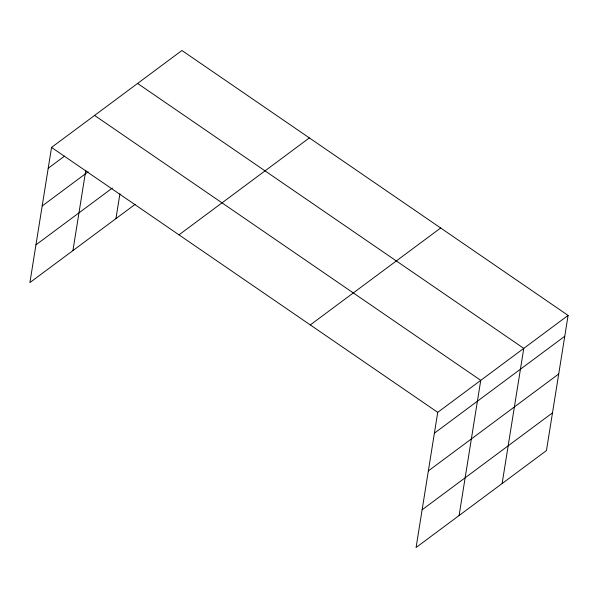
<?xml version="1.0" encoding="UTF-8"?>
<svg xmlns="http://www.w3.org/2000/svg" width="598" height="598" viewBox="0 0 598 598"><rect width="100%" height="100%" fill="white"/><g stroke="black" fill="none" stroke-linecap="round" stroke-linejoin="round"><path stroke-width="0.9" d="M568.1 315.415L437.729 412.351L416.081 547.514L546.452 450.578L568.1 315.415L181.919 50.486L51.548 147.422L29.9 282.585L135.155 204.329M72.926 250.592L85.783 170.318M115.945 218.606L119.929 193.759M459.1 515.528L480.747 380.358L94.574 115.429M502.126 483.535L523.773 348.372L137.592 83.443M48.214 168.262L64.532 156.123M42.166 205.989L88.16 171.79M35.94 244.859L112.349 188.049M178.989 234.85L309.36 137.914M310.287 324.923L440.659 227.988M434.387 433.191L564.759 336.255M428.347 470.918L558.719 373.982M422.121 509.788L552.492 412.852M51.548 147.422L437.729 412.351"/></g></svg>
